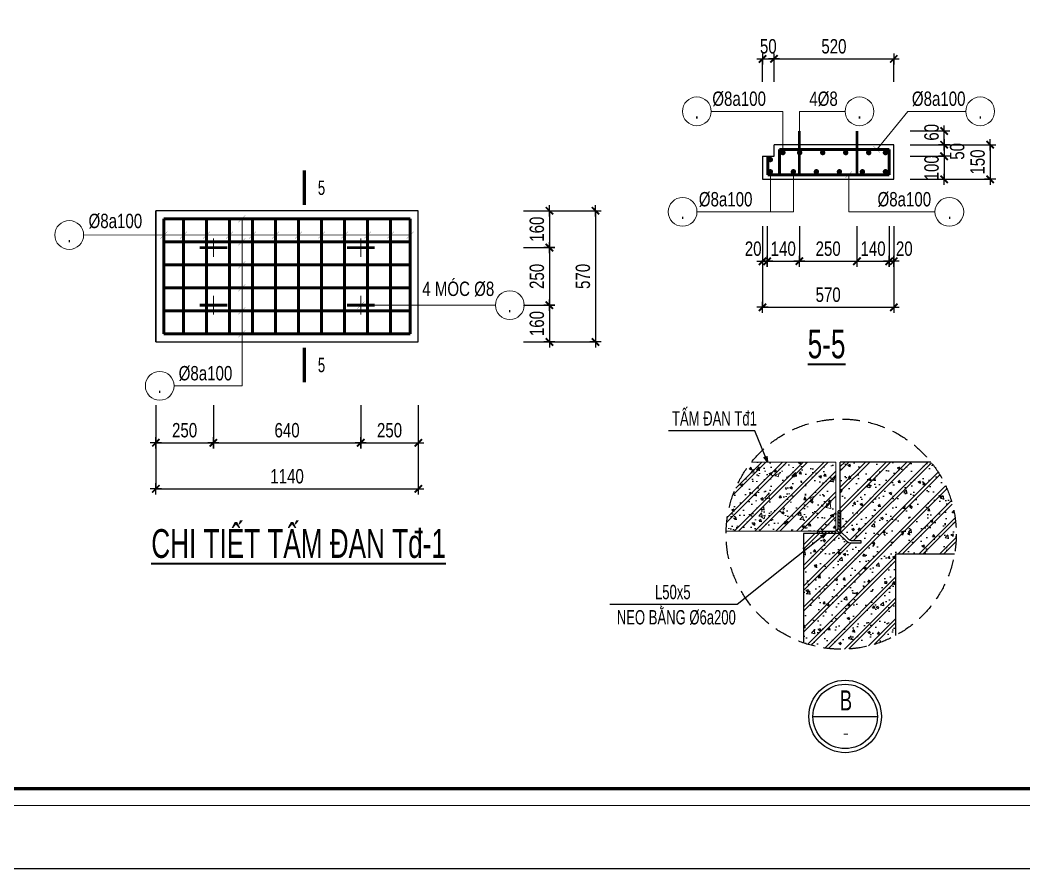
# Model space of a CAD drawing. Header units: millimetres. Extents: x 3482593 to 3503618, y 1118617 to 1133467.
# Drawn here: x 3495973 to 3500335, y 1118617 to 1122304 of the extents above; entities that cross this region are included whole.
import ezdxf
from ezdxf.enums import TextEntityAlignment as Align

# ---------------------------------------------------------------- set-up
doc = ezdxf.new("R2010")
doc.units = ezdxf.units.MM
doc.header["$LTSCALE"] = 150
doc.header["$MEASUREMENT"] = 0
doc.header["$PDMODE"] = 98
doc.linetypes.add('HIDDEN', pattern=[0.375, 0.25, -0.125])
doc.layers.get('0').update_dxf_attribs({"linetype": 'CONTINUOUS'})
doc.layers.get('DEFPOINTS').update_dxf_attribs({"linetype": 'CONTINUOUS'})
for name, color, linetype in [('004HIDDEN', 252, 'HIDDEN'), ('02.CDC.DIM', 1, 'CONTINUOUS'), ('06.CDC.TEXT', 2, 'CONTINUOUS'), ('1TUONG', 3, 'CONTINUOUS'), ('CDC.03.BORDER', 3, 'CONTINUOUS'), ('CDC.05.STEEL', 4, 'CONTINUOUS'), ('CDC.10.HATCH', 251, 'CONTINUOUS'), ('KCS_CHI', 1, 'CONTINUOUS')]:
    doc.layers.add(name, color=color, linetype=linetype)
for name, color, linetype, lineweight in [('CDC-KHUNGTEN', 7, 'CONTINUOUS', 20), ('CDC_02.DIM', 1, 'CONTINUOUS', 18), ('CDC_03.BORDER', 3, 'CONTINUOUS', 25), ('CDC_05.STEEL', 4, 'CONTINUOUS', 50), ('CDC_06.TEXT', 2, 'CONTINUOUS', 18), ('CDC_09.COLUMN', 4, 'CONTINUOUS', 35), ('CDC_10.HATCH', 251, 'CONTINUOUS', 9), ('CDC_11.NOTE', 8, 'CONTINUOUS', 18)]:
    doc.layers.add(name, color=color, linetype=linetype, lineweight=lineweight)
doc.styles.add('1', font='arial.ttf', dxfattribs={"width": 0.75})
doc.styles.add('Arial', font='arial.ttf', dxfattribs={"width": 0.75})
doc.styles.add('romans', font='arial.ttf', dxfattribs={"width": 0.65})
doc.dimstyles.new('Dimchuan new', dxfattribs={"dimscale": 25, "dimtxt": 2.2, "dimasz": 1, "dimexe": 1, "dimexo": 4, "dimgap": 1, "dimtad": 1, "dimdec": 0, "dimdsep": 46, "dimtxsty": 'Arial', "dimblk": 'OBLIQUE', "dimcen": 1, "dimdle": 1, "dimclrd": 9, "dimclre": 9, "dimclrt": 4, "dimazin": 0, "dimtfac": 1, "dimtdec": 0, "dimtix": 1, "dimtmove": 2, "dimatfit": 3, "dimldrblk": 'OPEN30', "dimfxl": 1, "dimtolj": 1, "dimtzin": 0, "dimarcsym": 0})
doc.dimstyles.new('DX1', dxfattribs={"dimscale": 0.25, "dimtxt": 250, "dimasz": 0.8, "dimexe": 0, "dimexo": 0, "dimgap": 90, "dimtad": 1, "dimdec": 0, "dimzin": 13, "dimdsep": 46, "dimtxsty": '1', "dimblk1": 'CHEO', "dimblk2": 'CHEO', "dimsah": 1, "dimcen": 0, "dimclrd": 256, "dimclre": 256, "dimclrt": 3, "dimadec": 0, "dimazin": 0, "dimtfac": 1, "dimtdec": 0, "dimtix": 1, "dimtmove": 2, "dimatfit": 3, "dimldrblk": 'CHEO', "dimfxl": 1, "dimtolj": 1, "dimtzin": 13, "dimarcsym": 0})
pattern_1 = [(50, (-7283.72, -1213.89), (107.5890274, -9.4128202), [11.25, -123.75]), (355, (-7283.72, -1213.89), (-20.8127, 112.82882), [9, -99]), (100.4514, (-7274.75, -1214.67), (86.7764073, 103.4159313), [9.5610285, -105.1713168]), (46.1842, (-7283.72, -1183.89), (160.0861573, -24.827852), [16.875, -185.625]), (96.6356, (-7270.38, -1185.96), (140.199406, 146.1176806), [14.341543, -157.75695]), (351.1842, (-7283.72, -1183.89), (140.199292, 146.11779), [13.5, -148.5]), (21, (-7268.72, -1191.39), (89.5360578, -60.3928336), [11.25, -123.75]), (326, (-7268.72, -1191.39), (36.4972998, 108.7725068), [9, -99]), (71.4514, (-7261.26, -1196.42), (126.0333943, 48.3795745), [9.5610285, -105.1713168]), (37.5, (-7283.72, -1213.886), (1.8239783, 49.93407807), [0, -97.8, 0, -100.5, 0, -99.375]), (7.5, (-7283.72, -1213.886), (39.4604306, 59.1617568), [0, -57.3, 0, -95.55, 0, -37.875]), (327.5, (-7317.17, -1213.886), (80.07336543, -3.38323076), [0, -37.5, 0, -117, 0, -155.25]), (317.5, (-7332.17, -1213.886), (87.4779254, 15.0157473), [0, -48.75, 0, -77.7, 0, -110.25]), (45, (-7283.72, -1213.886), (-45.0780573, 45.0780573), []), (45, (-7283.72, -1195.51), (-45.0780573, 45.0780573), [])]

# ---------------------------------------------------------------- blocks, each defined once
blk = doc.blocks.new('CHEO')
at = {"layer": '02.CDC.DIM'}
for points in [[(-121, 0), (121, 0)], [(0, 121), (0, -121)]]:
    blk.add_lwpolyline(points, dxfattribs=at)
at = {"layer": '06.CDC.TEXT', "color": 2, "const_width": 40}
blk.add_lwpolyline([(80, 80), (-80, -81)], dxfattribs=at)
blk = doc.blocks.new('*D219')
at = {"layer": 'CDC_02.DIM', "lineweight": -2, "ltscale": 3, "transparency": 16777216}
for p, q in [((3496812.6, 1120631.8), (3496812.6, 1120467.7)), ((3497453, 1120631.8), (3497453, 1120467.7)), ((3496812.8, 1120467.7), (3497452.8, 1120467.7))]:
    blk.add_line(p, q, dxfattribs=at)
at = {"layer": 'DEFPOINTS', "color": 0, "ltscale": 3, "transparency": 16777216}
for p in [(3496812.6, 1120631.8), (3497453, 1120631.8), (3497453, 1120467.7)]:
    blk.add_point(p, dxfattribs=at)
at = {"layer": 'CDC_02.DIM', "lineweight": -2, "ltscale": 3, "transparency": 16777216, "xscale": 0.2, "yscale": 0.2, "zscale": 0.2, "rotation": 180}
blk.add_blockref('CHEO', (3496812.6, 1120467.7), dxfattribs=at)
at = {"layer": 'CDC_02.DIM', "lineweight": -2, "ltscale": 3, "transparency": 16777216, "xscale": 0.2, "yscale": 0.2, "zscale": 0.2}
blk.add_blockref('CHEO', (3497453, 1120467.7), dxfattribs=at)
at = {"layer": 'CDC_02.DIM', "color": 3, "ltscale": 3, "transparency": 16777216, "insert": (3497132.8, 1120522.1), "char_height": 62.5, "attachment_point": 5, "style": '1'}
blk.add_mtext('\\A1;640', dxfattribs=at)
blk = doc.blocks.new('*D220')
at = {"layer": 'CDC_02.DIM', "lineweight": -2, "ltscale": 3, "transparency": 16777216}
for p, q in [((3498159.6, 1121475.7), (3498472.8, 1121475.7)), ((3498472.8, 1121475.5), (3498472.8, 1120905.9)), ((3498159.6, 1120905.7), (3498472.8, 1120905.7))]:
    blk.add_line(p, q, dxfattribs=at)
at = {"layer": 'DEFPOINTS', "color": 0, "ltscale": 3, "transparency": 16777216}
for p in [(3498159.6, 1121475.7), (3498159.6, 1120905.7), (3498472.8, 1120905.7)]:
    blk.add_point(p, dxfattribs=at)
at = {"layer": 'CDC_02.DIM', "lineweight": -2, "ltscale": 3, "transparency": 16777216, "xscale": 0.2, "yscale": 0.2, "zscale": 0.2}
for p, rotation in [((3498472.8, 1121475.7), 90), ((3498472.8, 1120905.7), 270)]:
    blk.add_blockref('CHEO', p, dxfattribs=dict(at, rotation=rotation))
at = {"layer": 'CDC_02.DIM', "color": 3, "ltscale": 3, "transparency": 16777216, "insert": (3498418.4, 1121190.7), "char_height": 62.5, "attachment_point": 5, "rotation": 90, "style": '1'}
blk.add_mtext('\\A1;570', dxfattribs=at)
blk = doc.blocks.new('*D221')
at = {"layer": 'CDC_02.DIM', "lineweight": -2, "ltscale": 3, "transparency": 16777216}
for p, q in [((3496562.6, 1120631.8), (3496562.6, 1120267.7)), ((3497703, 1120631.8), (3497703, 1120267.7)), ((3496562.8, 1120267.7), (3497702.8, 1120267.7))]:
    blk.add_line(p, q, dxfattribs=at)
at = {"layer": 'DEFPOINTS', "color": 0, "ltscale": 3, "transparency": 16777216}
for p in [(3496562.6, 1120631.8), (3497703, 1120631.8), (3497703, 1120267.7)]:
    blk.add_point(p, dxfattribs=at)
at = {"layer": 'CDC_02.DIM', "lineweight": -2, "ltscale": 3, "transparency": 16777216, "xscale": 0.2, "yscale": 0.2, "zscale": 0.2, "rotation": 180}
blk.add_blockref('CHEO', (3496562.6, 1120267.7), dxfattribs=at)
at = {"layer": 'CDC_02.DIM', "lineweight": -2, "ltscale": 3, "transparency": 16777216, "xscale": 0.2, "yscale": 0.2, "zscale": 0.2}
blk.add_blockref('CHEO', (3497703, 1120267.7), dxfattribs=at)
at = {"layer": 'CDC_02.DIM', "color": 3, "ltscale": 3, "transparency": 16777216, "insert": (3497132.8, 1120322.1), "char_height": 62.5, "attachment_point": 5, "style": '1'}
blk.add_mtext('\\A1;1140', dxfattribs=at)
blk = doc.blocks.new('*D222')
at = {"layer": 'CDC_02.DIM', "lineweight": -2, "ltscale": 3, "transparency": 16777216}
for p, q in [((3499840.1, 1121762.4), (3499987.8, 1121762.4)), ((3499987.8, 1121762.2), (3499987.8, 1121712.6)), ((3499840.1, 1121712.4), (3499987.8, 1121712.4))]:
    blk.add_line(p, q, dxfattribs=at)
at = {"layer": 'DEFPOINTS', "color": 0, "ltscale": 3, "transparency": 16777216}
for p in [(3499840.1, 1121762.4), (3499840.1, 1121712.4), (3499987.8, 1121712.4)]:
    blk.add_point(p, dxfattribs=at)
at = {"layer": 'CDC_02.DIM', "lineweight": -2, "ltscale": 3, "transparency": 16777216, "xscale": 0.2, "yscale": 0.2, "zscale": 0.2}
for p, rotation in [((3499987.8, 1121762.4), 90), ((3499987.8, 1121712.4), 270)]:
    blk.add_blockref('CHEO', p, dxfattribs=dict(at, rotation=rotation))
at = {"layer": 'CDC_02.DIM', "color": 3, "ltscale": 3, "transparency": 16777216, "insert": (3500044.7, 1121733.7), "char_height": 62.5, "attachment_point": 5, "rotation": 90, "style": '1'}
blk.add_mtext('\\A1;50', dxfattribs=at)
blk = doc.blocks.new('*D223')
at = {"layer": 'CDC_02.DIM', "lineweight": -2, "ltscale": 3, "transparency": 16777216}
for p, q in [((3499840.1, 1121712.4), (3499987.8, 1121712.4)), ((3499987.8, 1121712.6), (3499987.8, 1121712.8)), ((3499987.8, 1121712.4), (3499987.8, 1121612.4)), ((3499840.1, 1121612.4), (3499987.8, 1121612.4)), ((3499987.8, 1121612.2), (3499987.8, 1121612))]:
    blk.add_line(p, q, dxfattribs=at)
at = {"layer": 'DEFPOINTS', "color": 0, "ltscale": 3, "transparency": 16777216}
for p in [(3499840.1, 1121712.4), (3499840.1, 1121612.4), (3499987.8, 1121612.4)]:
    blk.add_point(p, dxfattribs=at)
at = {"layer": 'CDC_02.DIM', "lineweight": -2, "ltscale": 3, "transparency": 16777216, "xscale": 0.2, "yscale": 0.2, "zscale": 0.2}
for p, rotation in [((3499987.8, 1121712.4), 270), ((3499987.8, 1121612.4), 90)]:
    blk.add_blockref('CHEO', p, dxfattribs=dict(at, rotation=rotation))
at = {"layer": 'CDC_02.DIM', "color": 3, "ltscale": 3, "transparency": 16777216, "insert": (3499933.4, 1121662.4), "char_height": 62.5, "attachment_point": 5, "rotation": 90, "style": '1'}
blk.add_mtext('\\A1;100', dxfattribs=at)
blk = doc.blocks.new('*D224')
at = {"layer": 'CDC_02.DIM', "lineweight": -2, "ltscale": 3, "transparency": 16777216}
for p, q in [((3499840.1, 1121762.4), (3500187.8, 1121762.4)), ((3500187.8, 1121762.2), (3500187.8, 1121612.6)), ((3499840.1, 1121612.4), (3500187.8, 1121612.4))]:
    blk.add_line(p, q, dxfattribs=at)
at = {"layer": 'DEFPOINTS', "color": 0, "ltscale": 3, "transparency": 16777216}
for p in [(3499840.1, 1121762.4), (3499840.1, 1121612.4), (3500187.8, 1121612.4)]:
    blk.add_point(p, dxfattribs=at)
at = {"layer": 'CDC_02.DIM', "lineweight": -2, "ltscale": 3, "transparency": 16777216, "xscale": 0.2, "yscale": 0.2, "zscale": 0.2}
for p, rotation in [((3500187.8, 1121762.4), 90), ((3500187.8, 1121612.4), 270)]:
    blk.add_blockref('CHEO', p, dxfattribs=dict(at, rotation=rotation))
at = {"layer": 'CDC_02.DIM', "color": 3, "ltscale": 3, "transparency": 16777216, "insert": (3500133.4, 1121687.4), "char_height": 62.5, "attachment_point": 5, "rotation": 90, "style": '1'}
blk.add_mtext('\\A1;150', dxfattribs=at)
blk = doc.blocks.new('*D225')
at = {"layer": 'CDC_02.DIM', "lineweight": -2, "ltscale": 3, "transparency": 16777216}
for p, q in [((3499198.8, 1121409.2), (3499198.8, 1121256.3)), ((3499218.8, 1121409.2), (3499218.8, 1121256.3)), ((3499198.6, 1121256.3), (3499198.4, 1121256.3)), ((3499198.8, 1121256.3), (3499218.8, 1121256.3)), ((3499219, 1121256.3), (3499219.2, 1121256.3))]:
    blk.add_line(p, q, dxfattribs=at)
at = {"layer": 'DEFPOINTS', "color": 0, "ltscale": 3, "transparency": 16777216}
for p in [(3499198.8, 1121409.2), (3499218.8, 1121409.2), (3499218.8, 1121256.3)]:
    blk.add_point(p, dxfattribs=at)
at = {"layer": 'CDC_02.DIM', "lineweight": -2, "ltscale": 3, "transparency": 16777216, "xscale": 0.2, "yscale": 0.2, "zscale": 0.2}
blk.add_blockref('CHEO', (3499198.8, 1121256.3), dxfattribs=at)
at = {"layer": 'CDC_02.DIM', "lineweight": -2, "ltscale": 3, "transparency": 16777216, "xscale": 0.2, "yscale": 0.2, "zscale": 0.2, "rotation": 180}
blk.add_blockref('CHEO', (3499218.8, 1121256.3), dxfattribs=at)
at = {"layer": 'CDC_02.DIM', "color": 3, "ltscale": 3, "transparency": 16777216, "insert": (3499158.1, 1121310.7), "char_height": 62.5, "attachment_point": 5, "style": '1'}
blk.add_mtext('\\A1;20', dxfattribs=at)
blk = doc.blocks.new('*D226')
at = {"layer": 'CDC_02.DIM', "lineweight": -2, "ltscale": 3, "transparency": 16777216}
for p, q in [((3499218.8, 1121409.2), (3499218.8, 1121256.3)), ((3499358.8, 1121409.2), (3499358.8, 1121256.3)), ((3499218.6, 1121256.3), (3499218.4, 1121256.3)), ((3499218.8, 1121256.3), (3499358.8, 1121256.3)), ((3499359, 1121256.3), (3499359.2, 1121256.3))]:
    blk.add_line(p, q, dxfattribs=at)
at = {"layer": 'DEFPOINTS', "color": 0, "ltscale": 3, "transparency": 16777216}
for p in [(3499218.8, 1121409.2), (3499358.8, 1121409.2), (3499358.8, 1121256.3)]:
    blk.add_point(p, dxfattribs=at)
at = {"layer": 'CDC_02.DIM', "lineweight": -2, "ltscale": 3, "transparency": 16777216, "xscale": 0.2, "yscale": 0.2, "zscale": 0.2}
blk.add_blockref('CHEO', (3499218.8, 1121256.3), dxfattribs=at)
at = {"layer": 'CDC_02.DIM', "lineweight": -2, "ltscale": 3, "transparency": 16777216, "xscale": 0.2, "yscale": 0.2, "zscale": 0.2, "rotation": 180}
blk.add_blockref('CHEO', (3499358.8, 1121256.3), dxfattribs=at)
at = {"layer": 'CDC_02.DIM', "color": 3, "ltscale": 3, "transparency": 16777216, "insert": (3499288.8, 1121310.7), "char_height": 62.5, "attachment_point": 5, "style": '1'}
blk.add_mtext('\\A1;140', dxfattribs=at)
blk = doc.blocks.new('*D227')
at = {"layer": 'CDC_02.DIM', "lineweight": -2, "ltscale": 3, "transparency": 16777216}
for p, q in [((3499198.8, 1121409.2), (3499198.8, 1121056.3)), ((3499768.9, 1121409.2), (3499768.9, 1121056.3)), ((3499199, 1121056.3), (3499768.7, 1121056.3))]:
    blk.add_line(p, q, dxfattribs=at)
at = {"layer": 'DEFPOINTS', "color": 0, "ltscale": 3, "transparency": 16777216}
for p in [(3499198.8, 1121409.2), (3499768.9, 1121409.2), (3499768.9, 1121056.3)]:
    blk.add_point(p, dxfattribs=at)
at = {"layer": 'CDC_02.DIM', "lineweight": -2, "ltscale": 3, "transparency": 16777216, "xscale": 0.2, "yscale": 0.2, "zscale": 0.2, "rotation": 180}
blk.add_blockref('CHEO', (3499198.8, 1121056.3), dxfattribs=at)
at = {"layer": 'CDC_02.DIM', "lineweight": -2, "ltscale": 3, "transparency": 16777216, "xscale": 0.2, "yscale": 0.2, "zscale": 0.2}
blk.add_blockref('CHEO', (3499768.9, 1121056.3), dxfattribs=at)
at = {"layer": 'CDC_02.DIM', "color": 3, "ltscale": 3, "transparency": 16777216, "insert": (3499483.9, 1121110.7), "char_height": 62.5, "attachment_point": 5, "style": '1'}
blk.add_mtext('\\A1;570', dxfattribs=at)
blk = doc.blocks.new('*D228')
at = {"layer": 'CDC_02.DIM', "lineweight": -2, "ltscale": 3, "transparency": 16777216}
for p, q in [((3499748.9, 1121409.2), (3499748.9, 1121256.3)), ((3499768.9, 1121409.2), (3499768.9, 1121256.3)), ((3499748.7, 1121256.3), (3499748.5, 1121256.3)), ((3499748.9, 1121256.3), (3499768.9, 1121256.3)), ((3499769.1, 1121256.3), (3499769.3, 1121256.3))]:
    blk.add_line(p, q, dxfattribs=at)
at = {"layer": 'DEFPOINTS', "color": 0, "ltscale": 3, "transparency": 16777216}
for p in [(3499748.9, 1121409.2), (3499768.9, 1121409.2), (3499768.9, 1121256.3)]:
    blk.add_point(p, dxfattribs=at)
at = {"layer": 'CDC_02.DIM', "lineweight": -2, "ltscale": 3, "transparency": 16777216, "xscale": 0.2, "yscale": 0.2, "zscale": 0.2}
blk.add_blockref('CHEO', (3499748.9, 1121256.3), dxfattribs=at)
at = {"layer": 'CDC_02.DIM', "lineweight": -2, "ltscale": 3, "transparency": 16777216, "xscale": 0.2, "yscale": 0.2, "zscale": 0.2, "rotation": 180}
blk.add_blockref('CHEO', (3499768.9, 1121256.3), dxfattribs=at)
at = {"layer": 'CDC_02.DIM', "color": 3, "ltscale": 3, "transparency": 16777216, "insert": (3499814.7, 1121310.7), "char_height": 62.5, "attachment_point": 5, "style": '1'}
blk.add_mtext('\\A1;20', dxfattribs=at)
blk = doc.blocks.new('*D229')
at = {"layer": 'CDC_02.DIM', "lineweight": -2, "ltscale": 3, "transparency": 16777216}
for p, q in [((3499198.6, 1122135.4), (3499198.4, 1122135.4)), ((3499198.8, 1122035.9), (3499198.8, 1122135.4)), ((3499198.8, 1122135.4), (3499248.8, 1122135.4)), ((3499248.8, 1122035.9), (3499248.8, 1122135.4)), ((3499249, 1122135.4), (3499249.2, 1122135.4))]:
    blk.add_line(p, q, dxfattribs=at)
at = {"layer": 'DEFPOINTS', "color": 0, "ltscale": 3, "transparency": 16777216}
for p in [(3499248.8, 1122135.4), (3499198.8, 1122035.9), (3499248.8, 1122035.9)]:
    blk.add_point(p, dxfattribs=at)
at = {"layer": 'CDC_02.DIM', "lineweight": -2, "ltscale": 3, "transparency": 16777216, "xscale": 0.2, "yscale": 0.2, "zscale": 0.2}
blk.add_blockref('CHEO', (3499198.8, 1122135.4), dxfattribs=at)
at = {"layer": 'CDC_02.DIM', "lineweight": -2, "ltscale": 3, "transparency": 16777216, "xscale": 0.2, "yscale": 0.2, "zscale": 0.2, "rotation": 180}
blk.add_blockref('CHEO', (3499248.8, 1122135.4), dxfattribs=at)
at = {"layer": 'CDC_02.DIM', "color": 3, "ltscale": 3, "transparency": 16777216, "insert": (3499223.8, 1122189.8), "char_height": 62.5, "attachment_point": 5, "style": '1'}
blk.add_mtext('\\A1;50', dxfattribs=at)
blk = doc.blocks.new('*D230')
at = {"layer": 'CDC_02.DIM', "lineweight": -2, "ltscale": 3, "transparency": 16777216}
for p, q in [((3499248.8, 1122035.9), (3499248.8, 1122135.4)), ((3499249, 1122135.4), (3499768.7, 1122135.4)), ((3499768.9, 1122035.9), (3499768.9, 1122135.4))]:
    blk.add_line(p, q, dxfattribs=at)
at = {"layer": 'DEFPOINTS', "color": 0, "ltscale": 3, "transparency": 16777216}
for p in [(3499768.9, 1122135.4), (3499248.8, 1122035.9), (3499768.9, 1122035.9)]:
    blk.add_point(p, dxfattribs=at)
at = {"layer": 'CDC_02.DIM', "lineweight": -2, "ltscale": 3, "transparency": 16777216, "xscale": 0.2, "yscale": 0.2, "zscale": 0.2, "rotation": 180}
blk.add_blockref('CHEO', (3499248.8, 1122135.4), dxfattribs=at)
at = {"layer": 'CDC_02.DIM', "lineweight": -2, "ltscale": 3, "transparency": 16777216, "xscale": 0.2, "yscale": 0.2, "zscale": 0.2}
blk.add_blockref('CHEO', (3499768.9, 1122135.4), dxfattribs=at)
at = {"layer": 'CDC_02.DIM', "color": 3, "ltscale": 3, "transparency": 16777216, "insert": (3499508.9, 1122189.8), "char_height": 62.5, "attachment_point": 5, "style": '1'}
blk.add_mtext('\\A1;520', dxfattribs=at)
blk = doc.blocks.new('*D250')
at = {"layer": 'CDC_02.DIM', "lineweight": -2, "ltscale": 3, "transparency": 16777216}
for p, q in [((3497453, 1120631.8), (3497453, 1120467.7)), ((3497703, 1120631.8), (3497703, 1120467.7)), ((3497453.2, 1120467.7), (3497702.8, 1120467.7))]:
    blk.add_line(p, q, dxfattribs=at)
at = {"layer": 'DEFPOINTS', "color": 0, "ltscale": 3, "transparency": 16777216}
for p in [(3497453, 1120631.8), (3497703, 1120631.8), (3497703, 1120467.7)]:
    blk.add_point(p, dxfattribs=at)
at = {"layer": 'CDC_02.DIM', "lineweight": -2, "ltscale": 3, "transparency": 16777216, "xscale": 0.2, "yscale": 0.2, "zscale": 0.2, "rotation": 180}
blk.add_blockref('CHEO', (3497453, 1120467.7), dxfattribs=at)
at = {"layer": 'CDC_02.DIM', "lineweight": -2, "ltscale": 3, "transparency": 16777216, "xscale": 0.2, "yscale": 0.2, "zscale": 0.2}
blk.add_blockref('CHEO', (3497703, 1120467.7), dxfattribs=at)
at = {"layer": 'CDC_02.DIM', "color": 3, "ltscale": 3, "transparency": 16777216, "insert": (3497578, 1120522.1), "char_height": 62.5, "attachment_point": 5, "style": '1'}
blk.add_mtext('\\A1;250', dxfattribs=at)
blk = doc.blocks.new('*D251')
at = {"layer": 'CDC_02.DIM', "lineweight": -2, "ltscale": 3, "transparency": 16777216}
for p, q in [((3496562.6, 1120631.8), (3496562.6, 1120467.7)), ((3496812.6, 1120631.8), (3496812.6, 1120467.7)), ((3496562.8, 1120467.7), (3496812.4, 1120467.7))]:
    blk.add_line(p, q, dxfattribs=at)
at = {"layer": 'DEFPOINTS', "color": 0, "ltscale": 3, "transparency": 16777216}
for p in [(3496562.6, 1120631.8), (3496812.6, 1120631.8), (3496812.6, 1120467.7)]:
    blk.add_point(p, dxfattribs=at)
at = {"layer": 'CDC_02.DIM', "lineweight": -2, "ltscale": 3, "transparency": 16777216, "xscale": 0.2, "yscale": 0.2, "zscale": 0.2, "rotation": 180}
blk.add_blockref('CHEO', (3496562.6, 1120467.7), dxfattribs=at)
at = {"layer": 'CDC_02.DIM', "lineweight": -2, "ltscale": 3, "transparency": 16777216, "xscale": 0.2, "yscale": 0.2, "zscale": 0.2}
blk.add_blockref('CHEO', (3496812.6, 1120467.7), dxfattribs=at)
at = {"layer": 'CDC_02.DIM', "color": 3, "ltscale": 3, "transparency": 16777216, "insert": (3496687.6, 1120522.1), "char_height": 62.5, "attachment_point": 5, "style": '1'}
blk.add_mtext('\\A1;250', dxfattribs=at)
blk = doc.blocks.new('KHUNG A1')
at = {"layer": 'CDC-KHUNGTEN', "color": 8}
blk.add_lwpolyline([(10368.18, 709.17), (10447.22, 709.17), (10447.22, 1281.17), (9647.22, 1281.17), (9647.22, 709.17), (10368.18, 709.17)], dxfattribs=at)
at = {"layer": 'CDC-KHUNGTEN', "color": 255, "lineweight": 60}
blk.add_lwpolyline([(10366.22, 712.17), (10366.22, 1278.17), (9650.22, 1278.17), (9650.22, 712.17), (10366.22, 712.17)], close=True, dxfattribs=at)
at = {"layer": 'DEFPOINTS', "color": 1, "ltscale": 0.2}
blk.add_lwpolyline([(9617.22, 698.17), (9617.22, 1292.17), (10458.22, 1292.17), (10458.22, 698.17), (9617.22, 698.17)], close=True, dxfattribs=at)
blk = doc.blocks.new('*D259')
at = {"layer": 'CDC_02.DIM', "lineweight": -2, "ltscale": 3, "transparency": 16777216}
for p, q in [((3499608.9, 1121409.2), (3499608.9, 1121256.3)), ((3499748.9, 1121409.2), (3499748.9, 1121256.3)), ((3499608.7, 1121256.3), (3499608.5, 1121256.3)), ((3499608.9, 1121256.3), (3499748.9, 1121256.3)), ((3499749.1, 1121256.3), (3499749.3, 1121256.3))]:
    blk.add_line(p, q, dxfattribs=at)
at = {"layer": 'DEFPOINTS', "color": 0, "ltscale": 3, "transparency": 16777216}
for p in [(3499608.9, 1121409.2), (3499748.9, 1121409.2), (3499748.9, 1121256.3)]:
    blk.add_point(p, dxfattribs=at)
at = {"layer": 'CDC_02.DIM', "lineweight": -2, "ltscale": 3, "transparency": 16777216, "xscale": 0.2, "yscale": 0.2, "zscale": 0.2}
blk.add_blockref('CHEO', (3499608.9, 1121256.3), dxfattribs=at)
at = {"layer": 'CDC_02.DIM', "lineweight": -2, "ltscale": 3, "transparency": 16777216, "xscale": 0.2, "yscale": 0.2, "zscale": 0.2, "rotation": 180}
blk.add_blockref('CHEO', (3499748.9, 1121256.3), dxfattribs=at)
at = {"layer": 'CDC_02.DIM', "color": 3, "ltscale": 3, "transparency": 16777216, "insert": (3499678.9, 1121310.7), "char_height": 62.5, "attachment_point": 5, "style": '1'}
blk.add_mtext('\\A1;140', dxfattribs=at)
blk = doc.blocks.new('*D265')
at = {"layer": 'CDC_02.DIM', "lineweight": -2, "ltscale": 3, "transparency": 16777216}
for p, q in [((3498159.6, 1121475.7), (3498272.8, 1121475.7)), ((3498272.8, 1121475.5), (3498272.8, 1121315.9)), ((3498159.6, 1121315.7), (3498272.8, 1121315.7))]:
    blk.add_line(p, q, dxfattribs=at)
at = {"layer": 'DEFPOINTS', "color": 0, "ltscale": 3, "transparency": 16777216}
for p in [(3498159.6, 1121475.7), (3498159.6, 1121315.7), (3498272.8, 1121315.7)]:
    blk.add_point(p, dxfattribs=at)
at = {"layer": 'CDC_02.DIM', "lineweight": -2, "ltscale": 3, "transparency": 16777216, "xscale": 0.2, "yscale": 0.2, "zscale": 0.2}
for p, rotation in [((3498272.8, 1121475.7), 90), ((3498272.8, 1121315.7), 270)]:
    blk.add_blockref('CHEO', p, dxfattribs=dict(at, rotation=rotation))
at = {"layer": 'CDC_02.DIM', "color": 3, "ltscale": 3, "transparency": 16777216, "insert": (3498218.4, 1121395.7), "char_height": 62.5, "attachment_point": 5, "rotation": 90, "style": '1'}
blk.add_mtext('\\A1;160', dxfattribs=at)
blk = doc.blocks.new('*D266')
at = {"layer": 'CDC_02.DIM', "lineweight": -2, "ltscale": 3, "transparency": 16777216}
for p, q in [((3498159.6, 1121315.7), (3498272.8, 1121315.7)), ((3498272.8, 1121315.5), (3498272.8, 1121065.9)), ((3498159.6, 1121065.7), (3498272.8, 1121065.7))]:
    blk.add_line(p, q, dxfattribs=at)
at = {"layer": 'DEFPOINTS', "color": 0, "ltscale": 3, "transparency": 16777216}
for p in [(3498159.6, 1121315.7), (3498159.6, 1121065.7), (3498272.8, 1121065.7)]:
    blk.add_point(p, dxfattribs=at)
at = {"layer": 'CDC_02.DIM', "lineweight": -2, "ltscale": 3, "transparency": 16777216, "xscale": 0.2, "yscale": 0.2, "zscale": 0.2}
for p, rotation in [((3498272.8, 1121315.7), 90), ((3498272.8, 1121065.7), 270)]:
    blk.add_blockref('CHEO', p, dxfattribs=dict(at, rotation=rotation))
at = {"layer": 'CDC_02.DIM', "color": 3, "ltscale": 3, "transparency": 16777216, "insert": (3498218.4, 1121190.7), "char_height": 62.5, "attachment_point": 5, "rotation": 90, "style": '1'}
blk.add_mtext('\\A1;250', dxfattribs=at)
blk = doc.blocks.new('*D267')
at = {"layer": 'CDC_02.DIM', "lineweight": -2, "ltscale": 3, "transparency": 16777216}
for p, q in [((3498159.6, 1121065.7), (3498272.8, 1121065.7)), ((3498272.8, 1121065.5), (3498272.8, 1120905.9)), ((3498159.6, 1120905.7), (3498272.8, 1120905.7))]:
    blk.add_line(p, q, dxfattribs=at)
at = {"layer": 'DEFPOINTS', "color": 0, "ltscale": 3, "transparency": 16777216}
for p in [(3498159.6, 1121065.7), (3498159.6, 1120905.7), (3498272.8, 1120905.7)]:
    blk.add_point(p, dxfattribs=at)
at = {"layer": 'CDC_02.DIM', "lineweight": -2, "ltscale": 3, "transparency": 16777216, "xscale": 0.2, "yscale": 0.2, "zscale": 0.2}
for p, rotation in [((3498272.8, 1121065.7), 90), ((3498272.8, 1120905.7), 270)]:
    blk.add_blockref('CHEO', p, dxfattribs=dict(at, rotation=rotation))
at = {"layer": 'CDC_02.DIM', "color": 3, "ltscale": 3, "transparency": 16777216, "insert": (3498218.4, 1120985.7), "char_height": 62.5, "attachment_point": 5, "rotation": 90, "style": '1'}
blk.add_mtext('\\A1;160', dxfattribs=at)
blk = doc.blocks.new('*D271')
at = {"layer": 'CDC_02.DIM', "lineweight": -2, "ltscale": 3, "transparency": 16777216}
for p, q in [((3499358.8, 1121409.2), (3499358.8, 1121256.3)), ((3499608.9, 1121409.2), (3499608.9, 1121256.3)), ((3499359, 1121256.3), (3499608.7, 1121256.3))]:
    blk.add_line(p, q, dxfattribs=at)
at = {"layer": 'DEFPOINTS', "color": 0, "ltscale": 3, "transparency": 16777216}
for p in [(3499358.8, 1121409.2), (3499608.9, 1121409.2), (3499608.9, 1121256.3)]:
    blk.add_point(p, dxfattribs=at)
at = {"layer": 'CDC_02.DIM', "lineweight": -2, "ltscale": 3, "transparency": 16777216, "xscale": 0.2, "yscale": 0.2, "zscale": 0.2, "rotation": 180}
blk.add_blockref('CHEO', (3499358.8, 1121256.3), dxfattribs=at)
at = {"layer": 'CDC_02.DIM', "lineweight": -2, "ltscale": 3, "transparency": 16777216, "xscale": 0.2, "yscale": 0.2, "zscale": 0.2}
blk.add_blockref('CHEO', (3499608.9, 1121256.3), dxfattribs=at)
at = {"layer": 'CDC_02.DIM', "color": 3, "ltscale": 3, "transparency": 16777216, "insert": (3499483.9, 1121310.7), "char_height": 62.5, "attachment_point": 5, "style": '1'}
blk.add_mtext('\\A1;250', dxfattribs=at)
blk = doc.blocks.new('A$C61422F5F')
at = {"layer": 'CDC_11.NOTE', "ltscale": 3}
h = blk.add_hatch(dxfattribs=at)
h.set_pattern_fill('_USER', color=256, scale=20, angle=45, style=0, pattern_type=0)
h.set_pattern_definition([(45, (2070009.3, 342282.869), (-14.14213562, 14.14213562), [])])
edge = h.paths.add_edge_path()
edge.add_arc((48, 48), 28, 180, 270, ccw=False)
edge.add_line((20, 48), (20, 188))
edge.add_arc((8, 188), 12, 0, 90)
edge.add_line((8, 200), (0, 200))
edge.add_line((0, 200), (0, 0))
edge.add_line((0, 0), (200, 0))
edge.add_line((200, 0), (200, 8))
edge.add_arc((188, 8), 12, 0, 90)
edge.add_line((188, 20), (48, 20))
at = {"layer": 'CDC.05.STEEL', "ltscale": 3}
blk.add_lwpolyline([(8, 200), (0, 200), (0, 0), (200, 0), (200, 8, 0.414214), (188, 20), (48, 20, -0.414214), (20, 48), (20, 188, 0.414214)], format="xyb", close=True, dxfattribs=at)
blk.add_lwpolyline([(0, 16.4), (-68.5, -47.6, -0.190141), (-102.7, -61.1), (-178.2, -61.1), (-178.2, -85.1), (-93.2, -85.1, 0.190141), (-59.1, -71.6), (17.6, 0)], format="xyb", dxfattribs=at)
blk = doc.blocks.new('_Oblique')
at = {"color": 0, "linetype": 'ByBlock', "lineweight": -2}
blk.add_line((-0.5, -0.5), (0.5, 0.5), dxfattribs=at)
blk = doc.blocks.new('_Open30')
at = {"color": 0, "linetype": 'ByBlock', "lineweight": -2}
for p, q in [((-1, 0.27), (0, 0)), ((0, 0), (-1, -0.27)), ((0, 0), (-1, 0))]:
    blk.add_line(p, q, dxfattribs=at)
blk = doc.blocks.new('*D274')
at = {"layer": 'CDC_02.DIM', "lineweight": -2, "ltscale": 3, "transparency": 16777216}
for p, q in [((3499840.1, 1121822.4), (3499987.8, 1121822.4)), ((3499987.8, 1121762.6), (3499987.8, 1121822.2)), ((3499840.1, 1121762.4), (3499987.8, 1121762.4))]:
    blk.add_line(p, q, dxfattribs=at)
at = {"layer": 'DEFPOINTS', "color": 0, "ltscale": 3, "transparency": 16777216}
for p in [(3499840.1, 1121822.4), (3499987.8, 1121822.4), (3499840.1, 1121762.4)]:
    blk.add_point(p, dxfattribs=at)
at = {"layer": 'CDC_02.DIM', "lineweight": -2, "ltscale": 3, "transparency": 16777216, "xscale": 0.2, "yscale": 0.2, "zscale": 0.2}
for p, rotation in [((3499987.8, 1121822.4), 90), ((3499987.8, 1121762.4), 270)]:
    blk.add_blockref('CHEO', p, dxfattribs=dict(at, rotation=rotation))
at = {"layer": 'CDC_02.DIM', "color": 3, "ltscale": 3, "transparency": 16777216, "insert": (3499933.4, 1121816.5), "char_height": 62.5, "attachment_point": 5, "rotation": 90, "style": '1'}
blk.add_mtext('\\A1;60', dxfattribs=at)

msp = doc.modelspace()

# ---------------------------------------------------------------- hatches: boundary and pattern name
at = {"layer": 'CDC.10.HATCH', "ltscale": 3}
h = msp.add_hatch(dxfattribs=at)
h.set_pattern_fill('BT-01', color=256, scale=15, pattern_type=2)
h.set_pattern_definition(pattern_1)
edge = h.paths.add_edge_path()
edge.add_arc((3499540.5, 1120071), 500, 141.2576, 178.5205)
edge.add_line((3499040.7, 1120083.9), (3499517, 1120083.9))
edge.add_line((3499517, 1120083.9), (3499517, 1120383.9))
edge.add_line((3499517, 1120383.9), (3499150.6, 1120383.9))
h = msp.add_hatch(dxfattribs=at)
h.set_pattern_fill('BT-01', color=256, scale=15, pattern_type=2)
h.set_pattern_definition(pattern_1)
h.paths.add_polyline_path([(3499930.5, 1120383.9), (3499536.8, 1120383.9), (3499536.8, 1120173.9), (3499537, 1120173.9), (3499537, 1120082.1), (3499571.3, 1120050.1, 0.190141), (3499588.3, 1120043.3), (3499626.1, 1120043.3), (3499626.1, 1120031.3), (3499583.6, 1120031.3, -0.190141), (3499566.5, 1120038.1), (3499528.2, 1120073.9), (3499437, 1120073.9), (3499377, 1120073.9), (3499377, 1119598.5, 0.209438), (3499777, 1119630.4), (3499777, 1119983.9), (3500032.9, 1119983.9, 0.043796), (3500040.5, 1120071, 0.170674)])
at = {"layer": 'CDC_10.HATCH'}
h = msp.add_hatch(dxfattribs=at)
h.set_pattern_fill('AR-CONC', color=256, scale=25, style=0)
h.set_pattern_definition([(50, (3389612.44, 1224462.44), (179.31505, -15.68803), [18.75, -206.25]), (355, (3389612.44, 1224462.44), (-34.68783, 188.04803), [15, -165]), (100.4514, (3389627.39, 1224461.13), (144.62735, 172.35989), [15.93505, -175.28553]), (46.1842, (3389612.44, 1224512.44), (266.81026, -41.37975), [28.125, -309.375]), (96.6356, (3389634.68, 1224509), (233.66568, 243.52947), [23.90257, -262.92825]), (351.1842, (3389612.44, 1224512.44), (233.6655, 243.52965), [22.5, -247.5]), (21, (3389637.44, 1224499.94), (149.22676, -100.65472), [18.75, -206.25]), (326, (3389637.44, 1224499.94), (60.82883, 181.28751), [15, -165]), (71.4514, (3389649.88, 1224491.55), (210.05566, 80.63262), [15.93505, -175.28553]), (37.5, (3389612.445, 1224462.435), (3.039964, 83.223463), [0, -163, 0, -167.5, 0, -165.625]), (7.5, (3389612.445, 1224462.435), (65.767384, 98.60293), [0, -95.5, 0, -159.25, 0, -63.125]), (327.5, (3389556.695, 1224462.435), (133.45561, -5.638718), [0, -62.5, 0, -195, 0, -258.75]), (317.5, (3389531.7, 1224462.44), (145.79654, 25.02625), [0, -81.25, 0, -129.5, 0, -183.75])])
edge = h.paths.add_edge_path()
edge.add_arc((3499540.5, 1120071), 500, 141.2576, 178.5205)
edge.add_line((3499040.7, 1120083.9), (3499517, 1120083.9))
edge.add_line((3499517, 1120083.9), (3499517, 1120383.9))
edge.add_line((3499517, 1120383.9), (3499150.6, 1120383.9))

# ---------------------------------------------------------------- linework, layer by layer
at = {"layer": '004HIDDEN', "ltscale": 2}
msp.add_circle((3499540.5, 1120071), 500, dxfattribs=at)
at = {"layer": '1TUONG'}
msp.add_line((3496562.6, 1120905.7), (3496562.6, 1121475.7), dxfattribs=at)
at = {"layer": 'CDC.05.STEEL', "ltscale": 3}
msp.add_circle((3499557.6, 1119279.1), 140, dxfattribs=at)
at = {"layer": 'CDC_03.BORDER'}
for p, q in [((3499768.9, 1121762.4), (3499248.8, 1121762.4)), ((3499248.8, 1121712.4), (3499248.8, 1121762.4)), ((3499768.9, 1121612.4), (3499768.9, 1121762.4)), ((3499198.8, 1121712.4), (3499198.8, 1121612.4)), ((3499198.8, 1121712.4), (3499248.8, 1121712.4)), ((3499198.8, 1121612.4), (3499768.9, 1121612.4)), ((3496562.6, 1121475.7), (3496562.6, 1120905.7)), ((3497703, 1121475.7), (3496562.6, 1121475.7)), ((3497703, 1120905.7), (3497703, 1121475.7)), ((3496562.6, 1120905.7), (3497703, 1120905.7)), ((3499930.5, 1120383.9), (3499536.8, 1120383.9)), ((3499536.8, 1120073.9), (3499536.8, 1120383.9)), ((3499377, 1120073.9), (3499377, 1119598.5)), ((3499536.8, 1120073.9), (3499377, 1120073.9)), ((3500032.9, 1119983.9), (3499777, 1119983.9)), ((3499777, 1119983.9), (3499777, 1119630.4))]:
    msp.add_line(p, q, dxfattribs=at)
at = {"layer": 'CDC_05.STEEL'}
for p, q in [((3499222.1, 1121712.4), (3499222.1, 1121632.4)), ((3499272.1, 1121632.4), (3499272.1, 1121742.4)), ((3499272.1, 1121742.4), (3499748.9, 1121742.4)), ((3499748.9, 1121632.4), (3499748.9, 1121742.4)), ((3499222.1, 1121632.4), (3499748.9, 1121632.4)), ((3496597.6, 1120940.7), (3496597.6, 1121440.7)), ((3497668, 1121440.7), (3496597.6, 1121440.7)), ((3496682.8, 1120940.7), (3496682.8, 1121440.7)), ((3496782.8, 1120940.7), (3496782.8, 1121440.7)), ((3496882.8, 1120940.7), (3496882.8, 1121440.7)), ((3496982.8, 1120940.7), (3496982.8, 1121440.7)), ((3497082.8, 1120940.7), (3497082.8, 1121440.7)), ((3497182.8, 1120940.7), (3497182.8, 1121440.7)), ((3497282.8, 1120940.7), (3497282.8, 1121440.7)), ((3497382.8, 1120940.7), (3497382.8, 1121440.7)), ((3497482.8, 1120940.7), (3497482.8, 1121440.7)), ((3497582.8, 1120940.7), (3497582.8, 1121440.7)), ((3497668, 1120940.7), (3497668, 1121440.7)), ((3496597.6, 1121340.7), (3497668, 1121340.7)), ((3496597.6, 1121240.7), (3497668, 1121240.7)), ((3496597.6, 1121140.7), (3497668, 1121140.7)), ((3496597.6, 1121040.7), (3497668, 1121040.7)), ((3496597.6, 1120940.7), (3497668, 1120940.7))]:
    msp.add_line(p, q, dxfattribs=at)
at = {"layer": 'CDC_05.STEEL', "ltscale": 3}
for points, const_width in [([(3499358.8, 1121632.4), (3499358.8, 1121822.4)], 12), ([(3499608.9, 1121632.4), (3499608.9, 1121822.4)], 12), ([(3497207.4, 1121650.7), (3497207.4, 1121500.7)], 15), ([(3496752.6, 1121315.7), (3496872.6, 1121315.7)], 12), ([(3497513, 1121315.7), (3497393, 1121315.7)], 12), ([(3496752.6, 1121065.7), (3496872.6, 1121065.7)], 12), ([(3497513, 1121065.7), (3497393, 1121065.7)], 12), ([(3497207.4, 1120880.7), (3497207.4, 1120730.7)], 15)]:
    msp.add_lwpolyline(points, dxfattribs=dict(at, const_width=const_width))
at = {"layer": 'CDC_05.STEEL', "linetype": 'Continuous', "const_width": 11.5}
for points in [[(3499226.9, 1121698, -1), (3499238.6, 1121698, -1)], [(3499281.7, 1121728.3, -1), (3499293.3, 1121728.3, -1)], [(3499354.3, 1121728.3, -1), (3499366, 1121728.3, -1)], [(3499454.3, 1121728.3, -1), (3499466, 1121728.3, -1)], [(3499554.3, 1121728.3, -1), (3499566, 1121728.3, -1)], [(3499654.3, 1121728.3, -1), (3499666, 1121728.3, -1)], [(3499726.9, 1121728.3, -1), (3499738.6, 1121728.3, -1)], [(3499226.9, 1121645.3, -1), (3499238.6, 1121645.3, -1)], [(3499326.9, 1121645.3, -1), (3499338.6, 1121645.3, -1)], [(3499426.9, 1121645.3, -1), (3499438.6, 1121645.3, -1)], [(3499526.9, 1121645.3, -1), (3499538.6, 1121645.3, -1)], [(3499626.9, 1121645.3, -1), (3499638.6, 1121645.3, -1)], [(3499726.9, 1121645.3, -1), (3499738.6, 1121645.3, -1)]]:
    msp.add_lwpolyline(points, format="xyb", close=True, dxfattribs=at)
at = {"layer": 'CDC_11.NOTE'}
for p, q in [((3498975.9, 1121907.6), (3499287.5, 1121907.6)), ((3499287.5, 1121907.6), (3499287.5, 1121719.6)), ((3499557.3, 1121907.6), (3499358.8, 1121907.6)), ((3499358.8, 1121907.6), (3499358.8, 1121822.4)), ((3499557.3, 1121907.6), (3499452.7, 1121907.6)), ((3499830.3, 1121907.6), (3499694.8, 1121742.4)), ((3500082.2, 1121907.6), (3499830.3, 1121907.6)), ((3500082.2, 1121907.6), (3499830.3, 1121907.6)), ((3499233.2, 1121471), (3499233.2, 1121646.4)), ((3499332.7, 1121471), (3499332.7, 1121646.4)), ((3499573.4, 1121471), (3499573.4, 1121632.4)), ((3498913.9, 1121471), (3499332.7, 1121471)), ((3499948, 1121471), (3499573.4, 1121471)), ((3496937.7, 1120715.2), (3496937.7, 1121440.7)), ((3497668, 1121370.4), (3496248.8, 1121370.5)), ((3497453, 1121065.7), (3498038, 1121065.7)), ((3496642, 1120715.2), (3496937.7, 1120715.2))]:
    msp.add_line(p, q, dxfattribs=at)
at = {"layer": 'CDC_11.NOTE', "ltscale": 3}
for p, q in [((3496812.6, 1121275.7), (3496812.6, 1121355.7)), ((3497453, 1121275.7), (3497453, 1121355.7)), ((3496812.6, 1121025.7), (3496812.6, 1121105.7)), ((3497453, 1121025.7), (3497453, 1121105.7))]:
    msp.add_line(p, q, dxfattribs=at)
at = {"layer": 'CDC_11.NOTE', "ltscale": 3, "const_width": 1}
for points in [[(3499709.8, 1121727.4), (3499679.8, 1121757.4)], [(3499558.4, 1121617.4), (3499588.4, 1121647.4)], [(3496921.2, 1121425.7), (3496951.2, 1121455.7)], [(3496582.6, 1121355.4), (3496612.6, 1121385.4)], [(3496667.8, 1121355.4), (3496697.8, 1121385.4)], [(3496767.8, 1121355.4), (3496797.8, 1121385.4)], [(3496867.8, 1121355.4), (3496897.8, 1121385.4)], [(3496967.8, 1121355.4), (3496997.8, 1121385.4)], [(3497067.8, 1121355.4), (3497097.8, 1121385.4)], [(3497167.8, 1121355.4), (3497197.8, 1121385.4)], [(3497267.8, 1121355.4), (3497297.8, 1121385.4)], [(3497367.8, 1121355.4), (3497397.8, 1121385.4)], [(3497467.8, 1121355.4), (3497497.8, 1121385.4)], [(3497567.8, 1121355.4), (3497597.8, 1121385.4)], [(3497653, 1121355.4), (3497683, 1121385.4)], [(3496921.2, 1121325.7), (3496951.2, 1121355.7)], [(3496921.2, 1121225.7), (3496951.2, 1121255.7)], [(3496921.2, 1121125.7), (3496951.2, 1121155.7)], [(3496921.2, 1121025.7), (3496951.2, 1121055.7)], [(3497438, 1121050.7), (3497468, 1121080.7)], [(3496921.2, 1120925.7), (3496951.2, 1120955.7)]]:
    msp.add_lwpolyline(points, dxfattribs=at)
at = {"layer": 'CDC_11.NOTE', "ltscale": 3}
msp.add_lwpolyline([(3499150.6, 1120383.9), (3499517, 1120383.9), (3499517, 1120083.9), (3499040.7, 1120083.9)], dxfattribs=at)
for centre in [(3498913.4, 1121907.6), (3498913.4, 1121907.6), (3499619.8, 1121907.6), (3499619.8, 1121907.6), (3500144.7, 1121907.6), (3500144.7, 1121907.6), (3498851.4, 1121471), (3500010.5, 1121471), (3496186.3, 1121370.5), (3498100.5, 1121065.7), (3496579.5, 1120715.2)]:
    msp.add_circle(centre, 62.5, dxfattribs=at)
at = {"layer": 'KCS_CHI', "ltscale": 3}
msp.add_line((3499417.6, 1119279.1), (3499697.6, 1119279.1), dxfattribs=at)
msp.add_circle((3499557.6, 1119279.1), 157.5, dxfattribs=at)

# ---------------------------------------------------------------- block references
at = {"xscale": 25.00000000000055, "yscale": 25.00000000000055, "zscale": 25.00000000000055}
msp.add_blockref('KHUNG A1', (3242162, 1101162.3), dxfattribs=at)
at = {"layer": 'CDC.03.BORDER', "ltscale": 3, "xscale": -0.5, "yscale": 0.5, "zscale": 0.5}
msp.add_blockref('A$C61422F5F', (3499537, 1120073.9), dxfattribs=at)

# ---------------------------------------------------------------- texts
at = {"layer": 'CDC.05.STEEL', "ltscale": 3, "style": 'romans'}
for s, height, width, p in [('B', 87.5, 0.65, (3499561.4, 1119348.7)), ('_', 35, 0.55, (3499561.4, 1119228.1))]:
    msp.add_text(s, height=height, dxfattribs=dict(at, width=width)).set_placement(p, align=Align.MIDDLE_CENTER)
at = {"layer": 'CDC_06.TEXT', "ltscale": 3, "style": 'Arial'}
for s, width, p in [('.', 0.75, (3498913.3, 1121907.6)), ('.', 0.75, (3498913.3, 1121907.6)), ('.', 0.75, (3499620.1, 1121907.6)), ('.', 0.75, (3500145, 1121907.6)), ('5', 0.65, (3497282.4, 1121575.7)), ('.', 0.75, (3498851.3, 1121471)), ('.', 0.75, (3500012.2, 1121471)), ('.', 0.75, (3496186.2, 1121370.5)), ('.', 0.75, (3498100.4, 1121065.7)), ('5', 0.65, (3497282.4, 1120805.7)), ('.', 0.75, (3496579.4, 1120715.2))]:
    msp.add_text(s, height=62.5, dxfattribs=dict(at, width=width)).set_placement(p, align=Align.MIDDLE_CENTER)
at = {"layer": 'CDC_06.TEXT', "ltscale": 3, "style": 'Arial', "width": 0.65}
for s, p in [('TẤM ĐAN Tđ1', (3498805.3, 1120542.6, 40.3)), ('L50x5', (3498731.6, 1119788.2, 40.3)), ('NEO BẰNG %%C6a200', (3498565.5, 1119678.6, 40.3))]:
    msp.add_text(s, height=62.5, dxfattribs=at).set_placement(p)
at = {"layer": 'CDC_06.TEXT', "ltscale": 3, "char_height": 62.5, "style": 'Arial'}
for s, insert, attachment_point in [('%%C8a100', (3499213.6, 1121961.3), 6), ('4%%C8', (3499402.1, 1121961.3), 4), ('%%C8a100', (3499847.7, 1121961.3), 4), ('%%C8a100', (3499155, 1121524.7), 6), ('%%C8a100', (3499698.4, 1121524.7), 4), ('%%C8a100', (3496503.2, 1121430.4), 6), ('%%C8a100', (3496894.8, 1120768.9), 6)]:
    msp.add_mtext(s, dxfattribs=dict(at, insert=insert, attachment_point=attachment_point))
at = {"layer": 'CDC_06.TEXT', "ltscale": 3, "insert": (3498033, 1121135.6), "char_height": 62.5, "width": 348.686, "attachment_point": 6, "style": 'Arial'}
msp.add_mtext('4 MÓC %%C8', dxfattribs=at)
at = {"layer": 'CDC_09.COLUMN', "ltscale": 3, "style": 'Arial', "width": 0.65}
for s, p in [('%%U5-5', (3499477, 1120834.8)), ('%%UCHI TIẾT TẤM ĐAN Tđ-1', (3497182.8, 1119967.7))]:
    msp.add_text(s, height=125, dxfattribs=at).set_placement(p, align=Align.CENTER)

# ---------------------------------------------------------------- dimensions: what is measured, and where the dimension line sits
at = {"layer": 'CDC_02.DIM', "ltscale": 3}
for base, p1, p2, picture, middle in [((3499248.8, 1122135.4), (3499198.8, 1122035.9), (3499248.8, 1122035.9), '*D229', (3499223.8, 1122189.8)), ((3499768.9, 1122135.4), (3499248.8, 1122035.9), (3499768.9, 1122035.9), '*D230', (3499508.9, 1122189.8)), ((3499768.9, 1121056.3), (3499198.8, 1121409.2), (3499768.9, 1121409.2), '*D227', (3499483.9, 1121110.7)), ((3499358.8, 1121256.3), (3499218.8, 1121409.2), (3499358.8, 1121409.2), '*D226', (3499288.8, 1121310.7)), ((3499608.9, 1121256.3), (3499358.8, 1121409.2), (3499608.9, 1121409.2), '*D271', (3499483.9, 1121310.7)), ((3499748.9, 1121256.3), (3499608.9, 1121409.2), (3499748.9, 1121409.2), '*D259', (3499678.9, 1121310.7)), ((3497703, 1120267.7), (3496562.6, 1120631.8), (3497703, 1120631.8), '*D221', (3497132.8, 1120322.1)), ((3496812.6, 1120467.7), (3496562.6, 1120631.8), (3496812.6, 1120631.8), '*D251', (3496687.6, 1120522.1)), ((3497453, 1120467.7), (3496812.6, 1120631.8), (3497453, 1120631.8), '*D219', (3497132.8, 1120522.1)), ((3497703, 1120467.7), (3497453, 1120631.8), (3497703, 1120631.8), '*D250', (3497578, 1120522.1))]:
    dim = msp.add_linear_dim(base=base, p1=p1, p2=p2, dimstyle='DX1', dxfattribs=at)
    dim.commit()
    dim.dimension.update_dxf_attribs({"geometry": picture, "text_midpoint": middle})
for base, p2, picture, middle in [((3499987.8, 1121822.4), (3499840.1, 1121822.4), '*D274', (3499933.4, 1121816.5)), ((3499987.8, 1121712.4), (3499840.1, 1121712.4), '*D222', (3500044.7, 1121733.7))]:
    dim = msp.add_linear_dim(base=base, p1=(3499840.1, 1121762.4), p2=p2, angle=90, dimstyle='DX1', dxfattribs=at)
    dim.commit()
    dim.dimension.update_dxf_attribs({"geometry": picture, "text_midpoint": middle, "dimtype": 160})
for base, p1, p2, picture, middle in [((3500187.8, 1121612.4), (3499840.1, 1121762.4), (3499840.1, 1121612.4), '*D224', (3500133.4, 1121687.4)), ((3499987.8, 1121612.4), (3499840.1, 1121712.4), (3499840.1, 1121612.4), '*D223', (3499933.4, 1121662.4)), ((3498472.8, 1120905.7), (3498159.6, 1121475.7), (3498159.6, 1120905.7), '*D220', (3498418.4, 1121190.7)), ((3498272.8, 1121315.7), (3498159.6, 1121475.7), (3498159.6, 1121315.7), '*D265', (3498218.4, 1121395.7)), ((3498272.8, 1121065.7), (3498159.6, 1121315.7), (3498159.6, 1121065.7), '*D266', (3498218.4, 1121190.7)), ((3498272.8, 1120905.7), (3498159.6, 1121065.7), (3498159.6, 1120905.7), '*D267', (3498218.4, 1120985.7))]:
    dim = msp.add_linear_dim(base=base, p1=p1, p2=p2, angle=90, dimstyle='DX1', dxfattribs=at)
    dim.commit()
    dim.dimension.update_dxf_attribs({"geometry": picture, "text_midpoint": middle})
for base, p1, p2, picture, middle in [((3499218.8, 1121256.3), (3499198.8, 1121409.2), (3499218.8, 1121409.2), '*D225', (3499158.1, 1121310.7)), ((3499768.9, 1121256.3), (3499748.9, 1121409.2), (3499768.9, 1121409.2), '*D228', (3499814.7, 1121310.7))]:
    dim = msp.add_linear_dim(base=base, p1=p1, p2=p2, dimstyle='DX1', dxfattribs=at)
    dim.commit()
    dim.dimension.update_dxf_attribs({"geometry": picture, "text_midpoint": middle, "dimtype": 160})

# ---------------------------------------------------------------- leaders
at = {"layer": 'CDC_11.NOTE', "ltscale": 3}
for points in [[(3499220.6, 1120384.6), (3499166, 1120519.8), (3498789.9, 1120519.8)], [(3499474.9, 1120073.9), (3499088.9, 1119765.4), (3498534.9, 1119765.4)]]:
    msp.add_leader(points, dimstyle='Dimchuan new', override={"dimtad": 0, "dimfxl": 5, "dimfxlon": 1}, dxfattribs=at)

doc.saveas('drawing.dxf')
